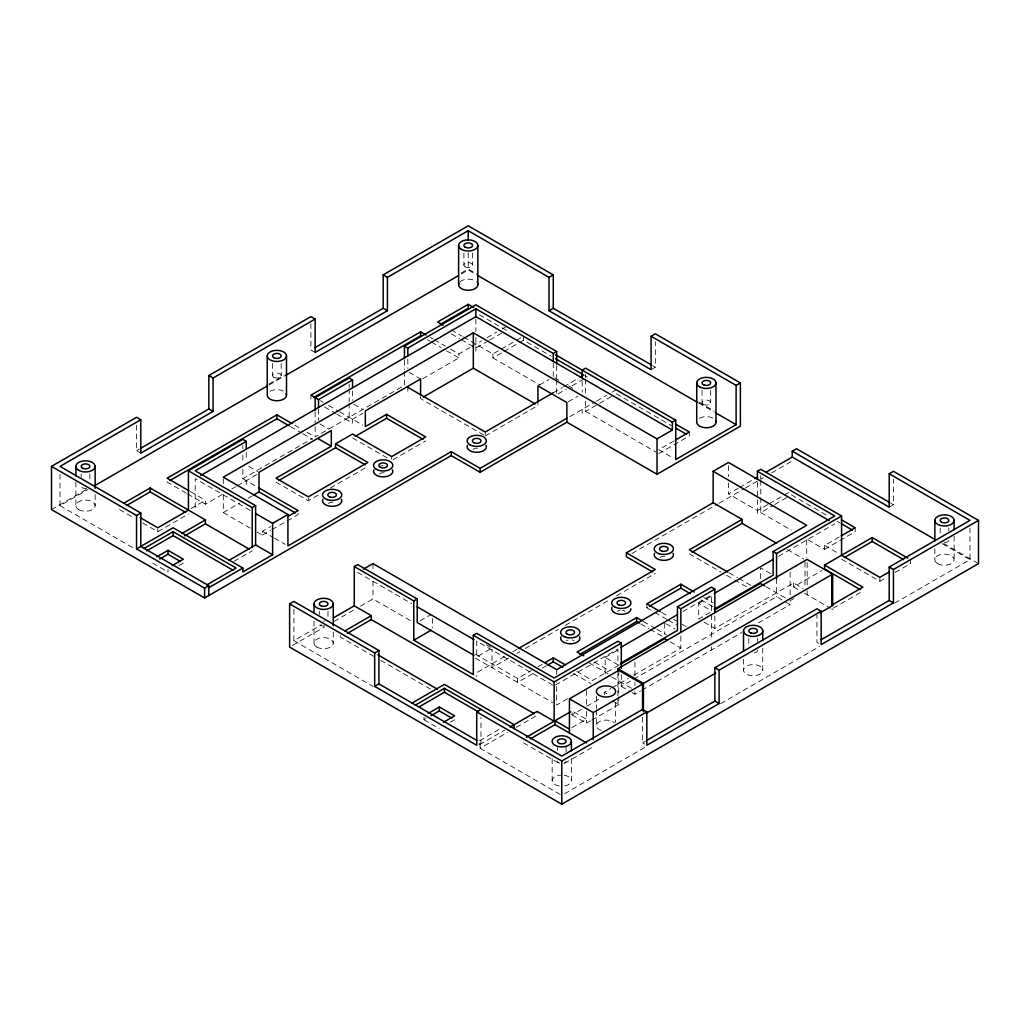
<?xml version="1.0" encoding="UTF-8"?>
<svg xmlns="http://www.w3.org/2000/svg" width="1030" height="1030" viewBox="0 0 1030 1030"><rect width="100%" height="100%" fill="white"/><g stroke="black" fill="none" stroke-linecap="round" stroke-linejoin="round"><path stroke-width="0.75" stroke-dasharray="5 3.75" d="M136.552 425.236L136.552 450.677L139.32 449.067M51.5 509.605L86.34 489.482M268.92 384.074L284.254 375.216M461.26 273.027L468.225 269.01L476.555 273.813M60.01 474.251L60.01 505.666L87.872 489.585M268.997 385.014L284.319 376.169M461.26 274.006L468.225 269.989L476.555 274.791M191.039 508.575L205.434 500.271L205.434 504.198L222.094 494.58M242.848 469.242L242.848 478.667L312.36 438.535M450.664 349.209L458.865 353.947L470.646 347.149M471.959 346.402L481.448 340.917M487.01 337.698L496.756 332.072M502.318 328.866L506.49 326.459L506.49 330.385L477.791 313.815M142.771 523.008L157.809 531.699L188.426 514.022M231.814 488.967L235.986 486.559M237.376 485.761L256.818 474.534M336.861 414.112L349.157 421.219L363.049 413.197M422.764 378.718L458.865 357.873L458.865 353.947M488.4 340.827L475.873 348.063L460.848 339.372M489.791 340.029L503.709 331.982M463.577 337.029L492.894 353.947L499.846 349.93M501.237 349.131L515.155 341.097M516.545 340.286L522.107 337.08M223.291 494.864L223.291 512.541L239.784 503.026M248.024 498.263L252.144 495.894M492.894 353.947L492.894 357.873L502.627 352.247M504.018 351.449L517.936 343.415M519.326 342.617L523.51 340.196L551.243 356.213M179.143 565.534L183.327 563.114M276.027 482.104L308.343 500.76L320.793 493.563M330.488 487.975L367.865 466.397M257.024 532.021L262.418 535.137L262.418 531.21L270.658 526.446M262.418 535.137L270.658 530.373M272.036 529.575L285.774 521.644M287.138 520.858L298.134 514.511L298.134 510.584M393.048 459.715L425.699 440.853M234.171 561.26L252.208 550.844M539.36 385.065L549.093 379.439M553.265 392.739L562.238 387.563M563.629 386.752L577.547 378.718M485.233 435.948L537.956 405.511L537.956 401.571M558.067 393.898L566.41 389.083M571.985 385.864L584.499 378.628M568.264 401.752L578.01 396.125M569.667 416.661L595.327 401.842M596.718 401.043L606.464 395.417M612.026 392.198L616.21 389.791L616.21 393.718L671.406 425.596M651.076 369.667L655.325 367.208L655.325 341.767M585.594 401.185L585.594 411.395L598.108 404.172M599.499 403.361L613.417 395.327M293.885 609.271L293.885 640.699L321.321 624.85M292.404 645.475L324.36 627.038M334.081 621.412L354.912 609.387M360.474 606.181L372.976 598.958L411.743 621.348M674.032 440.853L658.724 449.698L673.118 458.002M658.724 453.625L689.34 435.948L689.34 432.021M419.983 620.923L431.119 614.498M728.467 482.89L728.467 493.885L738.175 488.284M739.553 487.486L753.419 479.478M631.944 553.548L717.678 504.043M719.056 503.245L743.956 488.877M745.334 488.078L759.162 480.096M760.552 479.298L763.307 477.701M771.612 472.912L793.731 460.127M504.494 656.586L476.736 672.616L476.736 676.543M512.798 651.797L516.944 649.389M767.736 504.597L757.385 510.584L728.467 493.885M769.127 503.799L783.045 495.765M784.435 494.954L788.62 492.546M508.64 658.119L492.044 667.698L492.044 649.634M516.944 653.329L519.712 651.72M525.249 648.527L558.466 629.356M565.38 625.365L609.657 599.795M616.584 595.803L655.325 573.427M760.784 497.619L760.784 512.541L773.311 505.318M774.702 504.507L788.62 496.473M424 717.138L424 719.751L426.781 718.142M475.422 654.179L517.549 678.5L531.287 670.569M538.162 666.603L542.282 664.234M532.665 673.71L517.549 682.439L517.549 678.5M542.282 668.161L546.402 665.779M646.827 603.876L646.827 607.803L649.544 606.232M450.445 722.159L454.616 719.751M555.505 685.066L617.91 649.042L617.91 664.762L605.151 657.398L605.151 673.105L610.533 676.221M682.877 611.537L711.46 595.031L711.46 610.751L698.701 603.387L698.701 619.094L713.314 610.648M778.616 556.264L834.776 523.832M605.151 657.398L618.991 649.402M698.701 603.387L713.777 594.671M479.517 740.725L500.387 728.674M478.86 744.059L480.984 742.823L480.984 717.382M889.199 507.146L893.448 504.687L893.448 479.246M479.517 744.664L504.623 730.154M807.932 539.759L824.567 549.376L824.567 545.437L839.875 536.604M619.069 665.058L592.392 680.47L576.208 671.122M480.135 744.304L480.135 748.231L507.352 732.523M516.3 727.347L537.106 715.335L537.106 711.408M824.567 549.376L855.183 531.699L855.183 527.772M567.659 698.675L556.676 705.022L556.676 682.517M604.301 694.877L604.301 692.25L610.841 688.478M612.155 687.718L628.236 678.435M633.772 675.242L680.843 648.063L680.843 635.497M704.082 622.197L714.859 628.429L793.551 582.993L803.065 588.49M572.049 727.566L586.443 719.262L571.985 710.906L571.985 714.846L581.409 709.4M586.791 706.284L601.61 697.735M621.309 674.573L621.309 686.366L632.394 679.955M633.785 679.156L776.543 596.743L790.139 604.597L790.139 600.67L794.194 598.327M793.551 582.993L793.551 586.92L821.876 570.569M632.188 692.649L634.918 694.22L640.48 691.001M641.87 690.203L741.832 632.497M758.389 622.931L790.139 604.597M571.985 714.846L586.443 723.189L590.473 720.858M591.825 720.073L618.76 704.533L618.76 696.756M564.517 763.346L593.241 746.75M833.167 608.241L862.844 591.104M841.574 559.187L879.852 581.281L886.804 577.264M895.16 572.448L910.469 563.616L910.469 559.676M642.566 717.382L642.566 742.823L645.347 741.227M564.556 793.757L645.372 747.098M720.601 703.67L819.519 646.557M894.761 603.117L969.99 559.676L969.99 528.261M652.569 365.611L655.325 367.208M890.68 503.091L893.448 504.687M698.713 402.073L713.996 410.893M943.763 543.557L977.11 562.805M698.636 403.013L713.906 411.833M942.218 543.647L969.99 559.676M584.512 375.422L587.293 377.031M791.4 494.864L828.841 516.481M837.158 521.283L839.926 522.892M554.642 377.817L558.775 380.212M568.418 385.774L573.929 388.954M451.282 329.922L462.213 336.244M824.567 545.437L838.961 553.754M451.282 333.849L459.483 338.587M492.894 357.873L540.029 385.091M585.594 411.395L655.968 452.028M760.784 512.541L791.285 530.154M430.167 337.377L432.896 338.96M434.261 339.745L445.205 346.054M427.437 339.733L430.167 341.303M431.531 342.102L441.098 347.625M446.569 350.779L458.865 357.873M787.461 549.544L803.954 559.071M770.582 573.659L760.385 567.775L760.385 578.77M793.551 586.92L798.984 590.061M804.43 593.203L830.45 608.228M831.815 609.013L832.665 609.503M409.116 372.358L420.601 378.989M765.766 586.598L788.787 599.885M729.227 572.886L737.48 577.65M738.858 578.448L751.231 585.594M483.855 435.149L420.601 398.636L420.601 396.009M689.34 553.792L720.974 572.049M726.472 575.229L733.347 579.195M734.725 579.993L747.098 587.139M315.141 352.479L310.893 350.02L310.893 322.995M819.043 643.402L816.919 642.166L816.919 615.142M703.773 597.477L713.211 602.923M701.07 599.846L713.211 606.85M353.844 404.275L362.766 409.438M320.459 400.722L323.188 402.292M328.66 405.447L338.226 410.983M339.591 411.768L362.766 425.145M324.553 407.017L335.497 413.326M661.659 612.438L668.406 616.339M673.8 619.455L676.504 621.013M681.899 624.129L685.941 626.459M352.556 437.917L390.331 459.715M646.827 607.803L653.561 611.691M654.913 612.477L667.054 619.481M668.406 620.266L676.504 624.94M319.815 423.922L328.75 429.072M665.959 623.755L674.882 628.918M643.351 621.502L655.466 628.506M656.818 629.279L666.243 634.725M640.66 623.884L648.733 628.545M650.085 629.317L662.2 636.321M294.644 425.094L301.468 429.034M306.94 432.201L313.777 436.141M670.067 641.845L680.843 648.063M290.537 426.652L301.468 432.96M302.846 433.759L312.412 439.282M594.593 662.097L609.399 670.646M248.809 466.384L257.732 471.547M589.199 662.921L608.061 673.8M611.884 676.993L633.553 689.508M621.309 686.366L630.836 691.864M242.848 478.667L257.732 487.254M573.504 673.491L591.04 683.624M604.301 692.25L607.018 693.821M612.464 700.902L618.76 704.533M486.495 644.87L492.044 648.063L476.736 656.895L476.736 641.188L552.737 685.079M250.123 510.352L195.224 478.667L195.224 510.803M357.668 572.448L411.665 603.619M136.552 450.677L140.801 453.136M642.566 742.823L644.69 744.059M262.418 531.21L273.156 537.403M274.495 538.175L285.246 544.381M190.395 491.593L205.434 500.271M223.291 512.541L250.277 528.12M475.422 658.106L552.621 702.679M186.301 493.151L167.156 482.104L167.156 478.178M187.666 493.937L205.434 504.198M119.532 509.605L134.57 518.283M373.826 656.406L340.66 637.261L340.66 633.334M380.74 660.397L431.866 689.92M523.51 742.823L560.41 764.131M60.01 505.666L134.93 548.926M293.885 640.699L372.937 686.341M480.135 748.231L560.397 794.568M152.71 563.114L168.019 571.959L168.019 569.332M424 719.751L439.308 728.583M954.102 536.115L954.102 559.676M948.81 527.952L948.81 530.978M940.158 527.952L940.158 535.51M934.854 548.681L934.854 559.676M879.852 577.354L879.852 581.281M807.159 562.56L807.159 586.134M807.159 590.847L807.159 594.774M806.709 539.772L806.709 557.449M805.009 562.238L805.009 587.37M790.139 572.384L790.139 595.958M776.543 578.667L776.543 596.743M762.754 648.166L762.754 670.157A9.618 5.549 0 0 1 748.321 674.972A9.618 5.549 0 0 1 748.321 665.354A9.618 5.549 0 0 1 762.754 670.157M760.784 475.615L760.784 478.77M760.784 480.341L760.784 496.048M757.462 638.433L757.462 641.458M757.385 482.298L757.385 498.005M757.385 499.589L757.385 514.511M748.797 638.433L748.797 644.471M743.506 659.161L743.506 670.157M728.467 465.599L728.467 476.607M714.859 615.85L714.859 628.429M711.46 614.678L711.46 640.39M711.46 646.814L711.46 650.033M710.687 390.473L710.687 402.563M702.022 390.473L702.022 402.563M664.685 623.021L664.685 634.017M634.918 662.007L634.918 676.144M634.918 682.439L634.918 685.581M634.918 691.594L634.918 694.22M618.76 670.35L618.76 695.211M617.91 673.401L617.91 689.109M617.91 690.679L617.91 696.962M617.91 700.104L617.91 704.044M615.618 702.344L615.618 722.532M596.383 696.125L596.383 708.55M596.383 710.108L596.383 725.648M586.443 690.602L586.443 704.932M586.443 711.305L586.443 723.189M585.594 374.469L585.594 377.611M585.594 379.182L585.594 394.902M582.182 381.152L582.182 392.147M582.182 409.438L582.182 413.365M571.393 758.634L571.393 780.637A9.618 5.549 0 0 1 564.26 786.006M566.101 747.394L566.101 751.926M557.449 747.394L557.449 750.419M556.676 365.637L556.676 378.203M556.676 379.774L556.676 393.396M556.676 669.667L556.676 674.483M553.265 362.882L553.265 377.031M552.157 758.634L552.157 780.637M523.51 336.269L523.51 340.196M485.233 432.021L485.233 434.634M475.873 318.991L475.873 331.557M475.873 337.518L475.873 351.99M472.551 252.994L472.551 265.083M468.225 252.698L468.225 269.989M463.899 252.994L463.899 265.083M432.51 618.412L432.51 627.837M407.841 359.058L407.841 368.483M407.841 387.344L407.841 391.271M404.442 360.23L404.442 369.667M404.442 371.238L404.442 385.375L315.141 436.926L315.141 424.36M391.683 456.573L391.683 459.187M372.976 563.616L372.976 570.041M372.976 581.281L372.976 598.958M352.556 390.975L352.556 400.4M352.556 419.249L352.556 423.176M349.157 384.293L349.157 387.435M349.157 389.005L349.157 401.571M349.157 403.155L349.157 421.219M333.269 632.15L333.269 643.158M327.978 611.421L327.978 617.472M319.313 611.421L319.313 614.447M318.54 409.039L318.54 420.034M315.141 411.794L315.141 422.789M314.021 621.154L314.021 643.158M310.893 395.198L310.893 399.125M308.343 498.147L308.343 500.76M281.203 363.461L281.203 375.551M272.538 363.461L272.538 375.551M246.26 452.35L246.26 460.204M246.26 480.624L246.26 484.564M242.848 445.668L242.848 448.81M242.848 455.093L242.848 462.959M223.291 478.796L223.291 483.624M157.809 529.072L157.809 531.699M95.146 494.67L95.146 505.666M89.842 473.942L89.842 481.499M81.19 473.942L81.19 476.967M75.898 482.104L75.898 505.666M601.185 730.45A9.618 5.549 0 0 1 599.19 721.721A9.618 5.549 0 0 1 614.331 722.867M660.076 557.449A4.326 2.498 0 0 1 667.582 557.449M472.976 449.428A4.326 2.498 0 0 1 480.482 449.428M564.26 775.268A9.618 5.549 0 0 1 571.393 780.637M559.29 786.006A9.618 5.549 0 0 1 552.235 779.916A9.618 5.549 0 0 1 561.775 775.075M380.688 465.933A9.618 5.549 0 0 1 383.173 465.74M379.426 473.98A4.326 2.498 0 0 1 386.932 473.98M328.403 503.438A4.326 2.498 0 0 1 335.896 503.438M617.562 611.46A4.326 2.498 0 0 1 620.189 610.301M622.429 610.301A4.326 2.498 0 0 1 625.056 611.46M566.526 640.918A4.326 2.498 0 0 1 568.109 640.003M572.448 640.003A4.326 2.498 0 0 1 574.032 640.918M948.669 540.686A4.326 2.498 0 0 1 943.364 542.462M757.308 649.866A4.326 2.498 0 0 1 752.003 652.93M324.772 625.931A4.326 2.498 0 0 1 319.467 624.154M323.652 621.013A4.326 2.498 0 0 1 324.772 621.103M566.101 760.99A4.326 2.498 0 0 1 563.938 763.166M559.612 763.166A4.326 2.498 0 0 1 558.028 762.239M557.591 761.646A4.326 2.498 0 0 1 557.449 760.99M270.066 391.271A9.618 5.549 0 0 1 285.207 392.417M86.636 488.439A4.326 2.498 0 0 1 81.331 486.675M459.895 281.937A9.618 5.549 0 0 1 476.555 281.937M699.55 418.27A9.618 5.549 0 0 1 714.691 419.416M316.841 647.085A9.618 5.549 0 0 0 332.935 644.587A9.618 5.549 0 0 0 321.154 637.789A9.618 5.549 0 0 0 316.841 647.085M937.673 563.616A9.618 5.549 0 0 0 953.78 561.118A9.618 5.549 0 0 0 941.987 554.32A9.618 5.549 0 0 0 937.673 563.616M273.813 377.328A4.326 2.498 0 0 0 281.048 376.195A4.326 2.498 0 0 0 275.757 373.143A4.326 2.498 0 0 0 273.813 377.328M78.718 509.605A9.618 5.549 0 0 0 94.812 507.108A9.618 5.549 0 0 0 83.031 500.31A9.618 5.549 0 0 0 78.718 509.605M465.161 266.847A4.326 2.498 0 0 0 472.41 265.727A4.326 2.498 0 0 0 467.105 262.663A4.326 2.498 0 0 0 465.161 266.847M703.297 404.327A4.326 2.498 0 0 0 710.533 403.206A4.326 2.498 0 0 0 705.228 400.142A4.326 2.498 0 0 0 703.297 404.327"/><path stroke-width="1.5" d="M549.016 277.353L549.016 310.738L651.076 369.667L651.076 336.269L655.325 333.823L740.377 382.915L740.377 426.124L657.024 474.251L566.873 422.197L480.135 472.281L451.217 455.595L204.584 597.979L51.5 509.605L51.5 466.384L136.552 417.292L140.801 419.738L140.801 453.136L213.081 411.395L213.081 378.01L315.141 319.081L315.141 352.479L387.435 310.738L387.435 277.353L468.225 230.707L549.016 277.353L553.265 274.894L553.265 308.292L651.192 364.813M140.711 448.269L208.833 408.949L208.833 375.551L310.893 316.635L315.141 319.081M315.064 347.612L383.173 308.292L383.173 274.894L468.225 225.802L553.265 274.894M140.801 419.738L60.01 466.384L140.801 513.03L140.801 546.428L208.833 585.71L208.833 595.52M94.837 485.568L267.594 385.812M285.709 375.358L458.466 275.615M123.716 503.258L150.148 488.001L205.434 519.905L205.434 523.832L249.453 549.26M291.902 423.51L276.877 414.833L167.156 478.178L189.031 490.795M426.072 335.007L420.601 331.853L310.893 395.198L318.54 399.614L352.556 379.967L352.556 387.834M473.697 307.519L468.225 304.352L437.608 322.03L443.08 325.197M126.497 505.576L150.148 491.928L185.696 512.438M169.937 480.495L276.877 418.759L289.173 425.866M313.674 397.516L420.601 335.78L420.601 331.853M440.389 324.36L468.225 308.292L468.225 304.352M140.041 517.511L157.809 527.772L188.426 510.095L188.426 470.813L242.848 439.385L246.26 441.342L246.26 449.209M404.442 358.659L404.442 346.093L475.873 304.854L556.676 351.5L556.676 364.066M246.26 441.342L195.224 470.813L255.607 505.666L255.607 544.947L228.621 560.539M404.442 346.093L407.841 348.063L475.873 308.781L553.265 353.457L556.676 351.5M200.747 475.487L475.873 316.635L672.333 430.051L672.333 422.197L675.732 420.24L675.732 459.522L736.115 424.656L736.115 385.375L651.076 336.269M51.5 466.384L136.552 515.489L140.801 513.03M672.333 430.051L657.024 438.896L473.324 332.832L223.291 477.186L287.924 514.511L287.924 545.939L451.217 451.655L480.135 468.354L566.873 418.27M136.552 515.489L136.552 548.874L173.117 527.772L242.848 568.032L242.848 571.959L272.615 554.771L272.615 523.343L255.607 513.532M549.016 310.738L553.265 308.292M143.891 548.565L173.117 531.699L236.05 568.032L206.824 584.898M146.672 550.883L173.117 535.626L233.308 570.375M295.43 512.953L259.006 491.928L259.006 472.281L331.3 430.553L331.3 446.26L276.027 478.178L308.343 496.833L367.865 462.457L335.548 443.801L335.548 447.728L278.795 480.508M335.548 443.801L352.556 433.978L391.683 456.573L425.699 436.926L386.585 414.343L365.315 426.613L365.315 410.906L420.601 378.989L420.601 394.709M181.847 533.527L205.434 519.905M253.522 495.095L259.006 491.928M355.286 436.347L386.585 418.27L423.008 439.295M423.369 397.026L473.324 368.186L535.214 403.915M184.615 535.858L205.434 523.832M156.882 556.779L168.019 550.355L183.327 559.187L172.19 565.625M159.663 559.097L168.019 554.282L180.533 561.517M188.426 470.813L252.208 507.635L255.607 505.666M272.615 523.343L287.924 514.511M288.516 516.133L298.134 510.584L259.006 488.001M136.552 548.874L204.584 588.156L208.833 585.71M208.833 587.667L242.848 568.032M553.265 392.739L485.233 432.021L407.841 387.344M580.328 377.122L583.109 375.512M935.279 539.643L792.25 457.063L792.25 451.166L889.199 507.146L889.199 473.761L893.448 471.302L978.5 520.395L978.5 563.616L561.775 804.198L289.623 647.085L289.623 603.876L293.885 601.417L378.924 650.522L378.924 683.907L476.839 740.441M333.681 617.717L354.269 605.833L354.269 566.552L357.668 564.595L417.202 598.958L417.202 622.532L473.955 655.299M363.23 569.23L372.976 563.616L556.676 669.667L806.709 525.313L713.159 471.302L713.159 502.73L626.407 552.814L626.407 556.741L652.569 571.843M736.115 385.375L740.377 382.915M344.831 630.927L371.276 615.657L371.276 619.584L534.325 713.726M675.423 440.055L689.34 432.021L675.538 424.051M347.612 633.244L371.276 619.584M354.269 566.552L413.79 600.928L417.202 598.958M289.623 603.876L374.675 652.969L378.924 650.522M413.79 600.928L413.79 640.209L431.119 630.206M713.159 471.302L728.467 462.457L829.24 520.652M374.675 652.969L374.675 686.366L378.924 683.907M413.79 640.209L473.324 674.573L473.324 635.291L476.736 633.334L554.127 678.01L617.91 641.188L621.309 643.158L621.309 668.29M757.385 479.156L757.385 471.302L760.784 469.332L841.574 515.979L841.574 555.26L879.852 577.354L889.585 571.74M792.25 451.166L796.499 448.719L889.302 502.292M754.81 478.68L757.578 477.07M765.908 472.268L792.25 457.063M411.743 703.258L444.406 684.396L514.15 724.657L514.15 728.583M415.193 705.202L444.406 688.323L561.775 756.084L642.566 709.438L646.827 711.897L646.827 745.282L719.107 703.542L719.107 670.157L821.168 611.241L821.168 644.626L893.448 602.885L893.448 569.5L978.5 520.395M518.335 648.591L655.325 569.5L626.407 552.814M692.121 552.183L742.076 523.343L742.076 519.416L689.34 549.865L727.85 572.088M419.365 706.722L444.406 692.25L478.615 712M428.171 713.417L439.308 706.979L454.616 715.824L443.479 722.249M430.965 715.734L439.308 710.919L451.835 718.142M545.024 662.638L553.265 657.887L565.406 664.891M694.336 592.018L680.843 584.229L646.827 603.876L660.307 611.666M547.78 664.981L553.265 661.814L562.715 667.26M649.544 606.232L680.843 588.156L690.28 593.615M641.999 620.73L636.617 617.627L577.083 651.99L583.817 655.878M374.675 686.366L476.736 745.282L476.736 711.897L480.984 709.438M579.851 654.32L636.617 621.553L639.308 623.099M620.678 663.153L677.444 630.386L677.444 606.825L711.46 587.177L714.859 589.147L714.859 612.708M714.202 609.168L773.131 575.139L773.131 551.565L834.776 515.979L757.385 471.302M473.324 635.291L554.127 681.937L621.309 643.158M677.444 606.825L680.843 608.782L714.859 589.147M773.131 551.565L776.543 553.535L841.574 515.979M620.678 647.445L677.444 614.678M714.202 593.447L773.131 559.419M510.069 727.013L537.106 711.408L554.127 721.219L554.127 681.937M841.265 535.806L855.183 527.772L841.317 519.764M620.459 664.273L664.685 638.729L667.376 640.287M714.64 609.889L760.385 583.482L764.415 585.812M617.91 671.83L617.91 668.689L807.159 559.419L832.665 574.148L832.665 605.576L820.138 612.811M569.436 733.012L569.436 698.829L618.76 670.35L642.566 684.1L642.566 709.58M526.291 737.287L554.127 721.219M586.624 742.939L554.977 724.657L554.977 720.73L570.672 711.666M860.101 589.533L824.567 569.011L824.567 565.084L872.191 537.583L907.726 558.106M530.347 738.883L554.977 724.657M844.355 557.591L872.191 541.51L903.632 559.663M617.91 668.689L643.415 683.418L832.665 574.148M569.436 698.829L593.241 712.58L642.566 684.1M646.737 740.416L714.859 701.095L714.859 667.698L816.919 608.782L821.168 611.241M821.077 639.759L889.199 600.439L889.199 567.041L969.99 520.395L889.199 473.761M476.736 711.897L561.775 760.99L646.827 711.897M831.815 573.659L831.815 605.086L862.844 587.177L824.567 565.084M646.196 713.236L715.773 673.066M477.946 275.602L697.259 402.215M715.296 412.631L736.115 424.656M675.732 420.24L585.594 368.186L582.182 370.156L582.182 378.01M555.402 354.681L672.333 422.197M555.402 358.62L583.135 374.624M675.538 427.978L686.585 434.351M841.317 523.691L852.415 530.09M383.173 274.894L387.435 277.353M889.199 567.041L893.448 569.5M383.173 308.292L387.435 310.738M889.199 600.439L893.448 602.885M713.159 502.73L742.076 519.416M742.076 523.343L776.453 543.196M831.815 605.086L832.665 605.576M352.556 379.967L349.157 378.01L315.141 397.644L315.141 410.223M335.548 447.728L365.174 464.839M208.833 375.551L213.081 378.01M318.54 438.896L331.3 446.26M714.859 667.698L719.107 670.157M208.833 408.949L213.081 411.395M714.859 701.095L719.107 703.542M417.202 606.825L473.955 639.591M255.607 544.947L272.615 554.771M554.977 720.73L569.436 729.086M354.269 605.833L371.276 615.657M377.971 654.874L437.39 689.186M954.102 520.395A9.618 5.549 0 0 1 939.669 525.21A9.618 5.549 0 0 1 939.669 515.592A9.618 5.549 0 0 1 954.102 520.395L954.102 529.832M934.854 520.395L934.854 540.827M872.191 537.583L872.191 541.51M776.543 553.535L776.543 578.667M762.754 630.875A9.618 5.549 0 0 1 748.321 635.69A9.618 5.549 0 0 1 748.321 626.073A9.618 5.549 0 0 1 762.754 630.875L762.754 640.3M743.506 630.875L743.506 651.308M715.979 382.915L715.979 422.197M696.731 382.915L696.731 422.197A9.618 5.549 0 0 0 707.61 427.708A9.618 5.549 0 0 0 715.644 420.768M680.843 584.229L680.843 588.156M680.843 608.782L680.843 632.356M657.024 438.896L657.024 474.251M643.415 683.418L643.415 711.704M636.617 617.627L636.617 621.553M593.241 712.58L593.241 739.643M571.393 741.355A9.618 5.549 0 0 1 556.96 746.171A9.618 5.549 0 0 1 556.96 736.54A9.618 5.549 0 0 1 571.393 741.355L571.393 750.78M566.873 422.197L566.873 402.563L537.956 385.864L537.956 401.571M561.775 760.99L561.775 804.198M553.265 353.457L553.265 361.311M553.265 657.887L553.265 661.814M480.135 468.354L480.135 472.281M477.843 245.436L477.843 284.718M475.873 308.781L475.873 316.635M473.324 332.832L473.324 368.186M468.225 230.707L468.225 240.132M458.608 245.436L458.608 284.718M451.217 451.655L451.217 455.595M444.406 688.323L444.406 692.25M439.308 706.979L439.308 710.919M407.841 348.063L407.841 355.917M386.585 414.343L386.585 418.27M333.269 603.876A9.618 5.549 0 0 1 318.837 608.678A9.618 5.549 0 0 1 318.837 599.061A9.618 5.549 0 0 1 333.269 603.876L333.269 625.867M318.54 399.614L318.54 407.468M314.021 603.876L314.021 613.301M286.495 355.917A9.618 5.549 0 0 1 272.062 360.719A9.618 5.549 0 0 1 272.062 351.101A9.618 5.549 0 0 1 286.495 355.917L286.495 395.198M276.877 414.833L276.877 418.759M267.246 355.917L267.246 395.198A9.618 5.549 0 0 0 278.126 400.696A9.618 5.549 0 0 0 286.16 393.756M252.208 507.635L252.208 546.917M204.584 588.156L204.584 597.979M173.117 531.699L173.117 535.626M168.019 550.355L168.019 554.282M150.148 488.001L150.148 491.928M95.146 466.384L95.146 488.387M75.898 466.384L75.898 475.821M486.018 445.308A9.618 5.549 0 0 1 476.736 452.312A9.618 5.549 0 0 1 467.44 445.308M392.469 469.86A9.618 5.549 0 0 1 383.173 476.851A9.618 5.549 0 0 1 373.89 469.86M341.445 499.318A9.618 5.549 0 0 1 332.149 506.322A9.618 5.549 0 0 1 322.853 499.318M673.118 553.329A9.618 5.549 0 0 1 663.835 560.333A9.618 5.549 0 0 1 654.539 553.329M630.927 608.782A9.618 5.549 0 0 1 620.047 614.292A9.618 5.549 0 0 1 612.013 607.34M579.568 636.81A9.618 5.549 0 0 1 570.285 643.802A9.618 5.549 0 0 1 560.99 636.81M477.521 283.276A9.618 5.549 0 0 1 468.225 290.267A9.618 5.549 0 0 1 458.929 283.276M376.375 469.332A9.618 5.549 0 0 0 392.469 466.848A9.618 5.549 0 0 0 380.688 460.037A9.618 5.549 0 0 0 376.375 469.332M327.347 499.679A9.618 5.549 0 0 0 341.767 494.864A9.618 5.549 0 0 0 327.347 490.061A9.618 5.549 0 0 0 327.347 499.679M469.925 444.78A9.618 5.549 0 0 0 486.018 442.295A9.618 5.549 0 0 0 474.238 435.497A9.618 5.549 0 0 0 469.925 444.78M473.671 442.63A4.326 2.498 0 0 0 480.907 441.51A4.326 2.498 0 0 0 475.603 438.445A4.326 2.498 0 0 0 473.671 442.63M661.659 551.05A4.326 2.498 0 0 0 668.161 548.874A4.326 2.498 0 0 0 661.659 546.711A4.326 2.498 0 0 0 661.659 551.05M659.02 553.689A9.618 5.549 0 0 0 673.453 548.874A9.618 5.549 0 0 0 659.02 544.072A9.618 5.549 0 0 0 659.02 553.689M614.498 606.825A9.618 5.549 0 0 0 630.605 604.327A9.618 5.549 0 0 0 618.811 597.529A9.618 5.549 0 0 0 614.498 606.825M565.47 637.158A9.618 5.549 0 0 0 579.903 632.356A9.618 5.549 0 0 0 565.47 627.54A9.618 5.549 0 0 0 565.47 637.158M329.986 497.039A4.326 2.498 0 0 0 336.475 494.864A4.326 2.498 0 0 0 329.986 492.701A4.326 2.498 0 0 0 329.986 497.039M380.122 467.182A4.326 2.498 0 0 0 387.357 466.049A4.326 2.498 0 0 0 382.053 462.998A4.326 2.498 0 0 0 380.122 467.182M619.146 605.061A4.326 2.498 0 0 0 625.635 602.885A4.326 2.498 0 0 0 619.146 600.722A4.326 2.498 0 0 0 619.146 605.061M567.221 634.12A4.326 2.498 0 0 0 574.457 632.999A4.326 2.498 0 0 0 569.165 629.935A4.326 2.498 0 0 0 567.221 634.12M750.96 633.038A4.326 2.498 0 0 0 757.462 630.875A4.326 2.498 0 0 0 750.96 628.712A4.326 2.498 0 0 0 750.96 633.038M941.42 522.171A4.326 2.498 0 0 0 948.669 521.051A4.326 2.498 0 0 0 943.364 517.987A4.326 2.498 0 0 0 941.42 522.171M704.185 385.078A4.326 2.498 0 0 0 710.687 382.915A4.326 2.498 0 0 0 704.185 380.752A4.326 2.498 0 0 0 704.185 385.078M465.161 247.2A4.326 2.498 0 0 0 472.41 246.08A4.326 2.498 0 0 0 467.105 243.016A4.326 2.498 0 0 0 465.161 247.2M82.452 468.161A4.326 2.498 0 0 0 89.7 467.041A4.326 2.498 0 0 0 84.396 463.976A4.326 2.498 0 0 0 82.452 468.161M321.476 606.039A4.326 2.498 0 0 0 327.978 603.876A4.326 2.498 0 0 0 321.476 601.713A4.326 2.498 0 0 0 321.476 606.039M559.612 743.518A4.326 2.498 0 0 0 566.101 741.355A4.326 2.498 0 0 0 559.612 739.192A4.326 2.498 0 0 0 559.612 743.518M599.19 695.392A9.618 5.549 0 0 0 615.296 692.907A9.618 5.549 0 0 0 603.503 686.096A9.618 5.549 0 0 0 599.19 695.392M273.813 357.68A4.326 2.498 0 0 0 281.048 356.56A4.326 2.498 0 0 0 275.757 353.496A4.326 2.498 0 0 0 273.813 357.68M78.718 470.324A9.618 5.549 0 0 0 94.812 467.826A9.618 5.549 0 0 0 83.031 461.028A9.618 5.549 0 0 0 78.718 470.324M461.427 249.363A9.618 5.549 0 0 0 477.521 246.878A9.618 5.549 0 0 0 465.74 240.067A9.618 5.549 0 0 0 461.427 249.363M699.55 386.842A9.618 5.549 0 0 0 715.644 384.357A9.618 5.549 0 0 0 703.863 377.547A9.618 5.549 0 0 0 699.55 386.842"/></g></svg>
